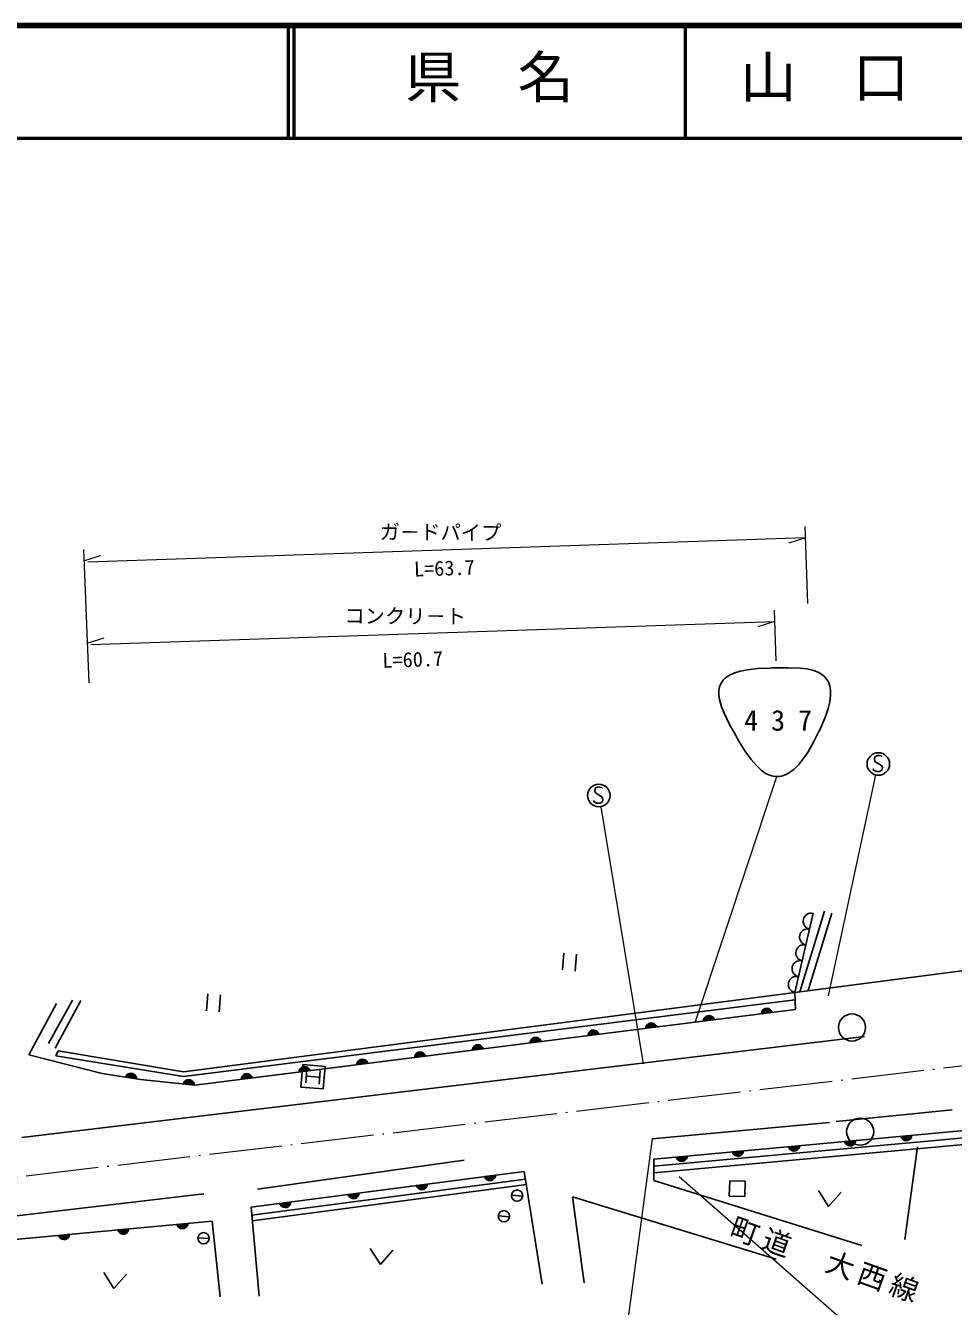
# Model space of a CAD drawing. Units: millimetres, scale not verified. Extents: x 40000 to 680000, y 20000 to 380000.
# Drawn here: x 274454 to 356812, y 266326 to 380000 of the extents above; entities that cross this region are included whole.
import ezdxf
from ezdxf.enums import TextEntityAlignment as Align

# ---------------------------------------------------------------- set-up
doc = ezdxf.new("R2010")
doc.units = ezdxf.units.MM
doc.header["$LTSCALE"] = 1000
doc.linetypes.add('USER1', pattern=[8.199999, 6.452459, -0.806557, 0.134426, -0.806557])
for name, color, linetype, lineweight in [('M-BGD', 7, 'Continuous', 25), ('M-BGD-EXST', 7, 'Continuous', 25), ('M-BMK', 2, 'Continuous', 13), ('M-BMK-OTRS', 5, 'Continuous', 25), ('M-STR-HTXT', 7, 'Continuous', 13), ('M-STR-STR3', 7, 'Continuous', 25), ('M-STR-STRC', 7, 'Continuous', 25), ('M-TTL', 2, 'Continuous', 140), ('M-TTL-LINE', 7, 'Continuous', 50)]:
    doc.layers.add(name, color=color, linetype=linetype, lineweight=lineweight)
doc.layers.add('M-BMK-HTXT', color=7, linetype='Continuous')
doc.layers.add('M-TTL-TXT', color=7, linetype='Continuous')
doc.styles.add('ＭＳ ゴシック', font='')
doc.styles.get('ＭＳ ゴシック').set_extended_font_data('MS Gothic')

msp = doc.modelspace()

# ---------------------------------------------------------------- linework, layer by layer
at = {"layer": 'M-BGD'}
for p, q in [((343169, 294254), (345378, 301412)), ((346011, 301230), (343932, 294353)), ((322229, 297677), (322106, 296182)), ((323242, 296088), (323365, 297583)), ((276477, 289658), (278613, 293509)), ((279371, 293463), (277066, 289246)), ((290629, 294066), (290506, 292571)), ((291642, 292477), (291765, 293972)), ((277208, 293217), (274755, 288665)), ((353632, 280501), (352496, 272269)), ((330218, 277504), (330214, 279384)), ((318719, 278310), (320310, 268294)), ((348676, 271720), (330218, 277504)), ((336965, 277456), (336916, 276114)), ((338336, 277426), (336965, 277456)), ((338288, 276084), (338336, 277426)), ((344840, 276624), (345736, 275193)), ((345736, 275193), (346835, 276474)), ((295173, 267235), (294477, 275121)), ((317582, 276194), (318580, 276119)), ((324049, 268418), (323015, 276043)), ((323015, 276043), (341077, 270507)), ((336916, 276114), (338288, 276084)), ((316418, 274363), (317415, 274288)), ((291007, 273885), (291738, 267178)), ((289757, 272412), (290754, 272337)), ((305054, 271466), (305949, 270034)), ((305949, 270034), (307048, 271316)), ((281401, 269342), (282297, 267911)), ((282297, 267911), (283396, 269192))]:
    msp.add_line(p, q, dxfattribs=at)
for centre in [(318081, 276156), (316916, 274326), (290255, 272375)]:
    msp.add_circle(centre, 500, dxfattribs=at)
at = {"layer": 'M-BGD-EXST'}
for centre in [(347810, 291079), (348536, 281837)]:
    msp.add_circle(centre, 1200, dxfattribs=at)
at = {"layer": 'M-BMK', "linetype": 'USER1'}
msp.add_line((362341, 288208), (264014, 276655), dxfattribs=at)
at = {"layer": 'M-BMK-OTRS'}
for p, q in [((288463, 287154), (376112, 298529)), ((277133, 288556), (277345, 289007)), ((277345, 289007), (288463, 287154)), ((330217, 278184), (385172, 283181)), ((294579, 273929), (318906, 277130))]:
    msp.add_line(p, q, dxfattribs=at)
at = {"layer": 'M-STR-HTXT'}
for p, q in [((343884, 328720), (343653, 335532)), ((343687, 334532), (279992, 332379)), ((343687, 334532), (342202, 334062)), ((279589, 333489), (280076, 321669)), ((279630, 332489), (281112, 332971)), ((340902, 328118), (341055, 323607)), ((280240, 325067), (340936, 327119)), ((340936, 327119), (339451, 326649)), ((279931, 325180), (281413, 325661)), ((333882, 291510), (341130, 313351)), ((345737, 293892), (349941, 313489)), ((325502, 310677), (329266, 287840)), ((330072, 281192), (327256, 260147)), ((346737, 265315), (332461, 277834))]:
    msp.add_line(p, q, dxfattribs=at)
at = {"layer": 'M-STR-STR3'}
for p, q in [((342724, 294196), (344360, 301211)), ((288465, 286737), (342761, 293520)), ((342806, 292681), (342724, 294196)), ((289470, 285971), (342806, 292681)), ((340737, 292421), (339745, 292296)), ((339745, 292296), (339770, 292420)), ((339770, 292420), (339817, 292527)), ((340690, 292476), (339777, 292361)), ((339790, 292423), (340663, 292533)), ((340635, 292590), (339802, 292485)), ((339817, 292527), (339904, 292639)), ((339854, 292552), (340568, 292642)), ((339904, 292639), (339995, 292711)), ((340501, 292694), (339906, 292619)), ((339995, 292711), (340109, 292766)), ((339998, 292691), (340395, 292741)), ((340109, 292766), (340268, 292786)), ((340268, 292786), (340392, 292761)), ((340392, 292761), (340499, 292714)), ((340499, 292714), (340611, 292627)), ((340611, 292627), (340683, 292535)), ((340683, 292535), (340737, 292421)), ((330479, 291131), (329487, 291006)), ((329487, 291006), (329512, 291130)), ((329512, 291130), (329559, 291236)), ((330432, 291185), (329519, 291070)), ((329531, 291132), (330404, 291242)), ((330377, 291299), (329544, 291194)), ((329559, 291236), (329645, 291348)), ((329596, 291261), (330310, 291351)), ((329645, 291348), (329737, 291420)), ((330243, 291403), (329648, 291328)), ((329737, 291420), (329851, 291475)), ((329740, 291400), (330136, 291450)), ((329851, 291475), (330010, 291495)), ((330010, 291495), (330134, 291470)), ((330134, 291470), (330241, 291423)), ((330241, 291423), (330352, 291336)), ((330352, 291336), (330424, 291245)), ((330424, 291245), (330479, 291131)), ((335608, 291776), (334616, 291651)), ((334616, 291651), (334641, 291775)), ((334641, 291775), (334688, 291882)), ((335561, 291830), (334648, 291716)), ((334661, 291778), (335534, 291888)), ((335506, 291944), (334673, 291840)), ((334688, 291882), (334775, 291994)), ((334725, 291907), (335439, 291997)), ((334775, 291994), (334866, 292066)), ((335372, 292049), (334777, 291974)), ((334866, 292066), (334980, 292120)), ((334869, 292046), (335266, 292096)), ((334980, 292120), (335139, 292140)), ((335139, 292140), (335263, 292116)), ((335263, 292116), (335370, 292068)), ((335370, 292068), (335481, 291982)), ((335481, 291982), (335554, 291890)), ((335554, 291890), (335608, 291776)), ((348926, 290279), (274132, 281313)), ((319253, 289839), (319300, 289946)), ((320174, 289894), (319261, 289779)), ((319273, 289842), (320146, 289951)), ((320119, 290008), (319286, 289904)), ((319300, 289946), (319387, 290058)), ((319338, 289971), (320052, 290061)), ((319387, 290058), (319479, 290129)), ((319985, 290112), (319390, 290038)), ((319479, 290129), (319593, 290184)), ((319481, 290110), (319878, 290160)), ((319593, 290184), (319752, 290204)), ((319752, 290204), (319876, 290179)), ((319876, 290179), (319982, 290132)), ((319982, 290132), (320094, 290046)), ((320094, 290046), (320166, 289954)), ((320166, 289954), (320221, 289840)), ((325350, 290485), (324358, 290360)), ((324358, 290360), (324383, 290484)), ((324383, 290484), (324429, 290591)), ((325303, 290540), (324390, 290425)), ((324402, 290487), (325275, 290597)), ((325248, 290654), (324415, 290549)), ((324429, 290591), (324516, 290703)), ((324467, 290616), (325181, 290706)), ((324516, 290703), (324608, 290775)), ((325114, 290758), (324519, 290683)), ((324608, 290775), (324722, 290830)), ((324611, 290755), (325007, 290805)), ((324722, 290830), (324881, 290850)), ((324881, 290850), (325005, 290825)), ((325005, 290825), (325112, 290778)), ((325112, 290778), (325223, 290691)), ((325223, 290691), (325295, 290599)), ((325295, 290599), (325350, 290485)), ((309042, 288655), (309129, 288767)), ((309079, 288680), (309794, 288770)), ((309129, 288767), (309221, 288839)), ((309727, 288822), (309131, 288747)), ((309221, 288839), (309335, 288894)), ((309223, 288819), (309620, 288869)), ((309335, 288894), (309494, 288913)), ((309494, 288913), (309618, 288889)), ((309618, 288889), (309724, 288842)), ((309724, 288842), (309836, 288755)), ((309836, 288755), (309908, 288663)), ((314100, 289070), (314124, 289194)), ((315092, 289194), (314100, 289070)), ((314124, 289194), (314171, 289300)), ((315045, 289249), (314132, 289134)), ((314144, 289196), (315017, 289306)), ((314990, 289363), (314157, 289258)), ((314171, 289300), (314258, 289412)), ((314209, 289325), (314923, 289415)), ((314258, 289412), (314350, 289484)), ((314856, 289467), (314260, 289392)), ((314350, 289484), (314464, 289539)), ((314352, 289464), (314749, 289514)), ((314464, 289539), (314623, 289559)), ((314623, 289559), (314747, 289534)), ((314747, 289534), (314853, 289487)), ((314853, 289487), (314965, 289400)), ((314965, 289400), (315037, 289309)), ((315037, 289309), (315092, 289194)), ((320221, 289840), (319229, 289715)), ((319229, 289715), (319253, 289839)), ((274755, 288665), (281260, 287005)), ((277133, 288556), (288465, 286737)), ((298962, 287548), (299077, 287603)), ((299077, 287603), (299235, 287623)), ((299235, 287623), (299359, 287598)), ((299359, 287598), (299466, 287551)), ((304834, 287904), (303841, 287779)), ((303841, 287779), (303866, 287903)), ((303866, 287903), (303913, 288010)), ((304786, 287958), (303873, 287844)), ((303886, 287905), (304759, 288015)), ((304732, 288072), (303898, 287968)), ((303913, 288010), (304000, 288121)), ((303950, 288035), (304665, 288124)), ((304000, 288121), (304092, 288193)), ((304598, 288177), (304002, 288102)), ((304092, 288193), (304206, 288248)), ((304094, 288174), (304491, 288223)), ((304206, 288248), (304364, 288268)), ((304364, 288268), (304488, 288243)), ((304488, 288243), (304595, 288196)), ((304595, 288196), (304707, 288110)), ((304707, 288110), (304779, 288018)), ((304779, 288018), (304834, 287904)), ((309963, 288549), (308970, 288424)), ((308970, 288424), (308995, 288548)), ((308995, 288548), (309042, 288655)), ((309915, 288604), (309003, 288489)), ((309015, 288551), (309888, 288661)), ((309861, 288718), (309027, 288613)), ((309908, 288663), (309963, 288549)), ((281260, 287005), (284653, 286461)), ((283318, 286675), (283377, 286787)), ((284306, 286516), (283318, 286675)), ((284276, 286582), (283367, 286728)), ((283377, 286787), (283452, 286876)), ((283397, 286784), (284266, 286644)), ((284255, 286707), (283426, 286840)), ((283452, 286876), (283567, 286959)), ((283495, 286890), (284206, 286776)), ((284156, 286844), (283563, 286940)), ((283567, 286959), (283675, 287003)), ((283672, 286983), (284067, 286920)), ((283675, 287003), (283800, 287023)), ((283800, 287023), (283958, 286998)), ((283958, 286998), (284070, 286939)), ((284070, 286939), (284159, 286864)), ((284159, 286864), (284242, 286750)), ((284242, 286750), (284285, 286641)), ((284285, 286641), (284306, 286516)), ((284653, 286461), (289470, 285971)), ((294575, 286613), (293583, 286488)), ((293583, 286488), (293608, 286612)), ((293608, 286612), (293655, 286719)), ((294528, 286668), (293615, 286553)), ((293628, 286615), (294501, 286725)), ((294474, 286782), (293640, 286677)), ((293655, 286719), (293742, 286831)), ((293692, 286744), (294406, 286834)), ((293742, 286831), (293833, 286903)), ((294339, 286886), (293744, 286811)), ((293833, 286903), (293947, 286957)), ((293836, 286883), (294233, 286933)), ((293947, 286957), (294106, 286977)), ((294106, 286977), (294230, 286953)), ((294230, 286953), (294337, 286906)), ((294337, 286906), (294449, 286819)), ((294449, 286819), (294521, 286727)), ((294521, 286727), (294575, 286613)), ((299704, 287259), (298712, 287134)), ((298712, 287134), (298737, 287258)), ((298737, 287258), (298784, 287364)), ((299657, 287313), (298744, 287198)), ((298757, 287260), (299630, 287370)), ((299603, 287427), (298769, 287322)), ((298784, 287364), (298871, 287476)), ((298821, 287389), (299536, 287479)), ((298871, 287476), (298962, 287548)), ((299469, 287531), (298873, 287456)), ((298965, 287528), (299362, 287578)), ((299466, 287551), (299578, 287464)), ((299578, 287464), (299650, 287373)), ((299650, 287373), (299704, 287259)), ((288451, 286074), (288503, 286190)), ((289446, 285973), (288451, 286074)), ((289412, 286037), (288497, 286130)), ((288503, 286190), (288573, 286283)), ((288523, 286188), (289399, 286099)), ((289385, 286160), (288549, 286245)), ((288573, 286283), (288683, 286373)), ((288615, 286299), (289331, 286226)), ((289278, 286292), (288681, 286353)), ((288683, 286373), (288788, 286422)), ((288786, 286402), (289184, 286362)), ((288788, 286422), (288912, 286450)), ((288912, 286450), (289071, 286434)), ((289071, 286434), (289186, 286382)), ((289186, 286382), (289279, 286312)), ((289279, 286312), (289369, 286202)), ((289369, 286202), (289418, 286097)), ((289418, 286097), (289446, 285973)), ((330214, 279384), (385012, 284450)), ((385099, 283761), (330215, 278783)), ((346404, 282741), (356691, 283757)), ((330072, 281192), (345801, 282651)), ((347152, 280950), (348148, 281042)), ((347203, 280834), (347152, 280950)), ((347197, 280894), (348113, 280978)), ((347272, 280740), (347203, 280834)), ((348099, 280917), (347223, 280836)), ((347248, 280778), (348084, 280855)), ((348030, 280790), (347313, 280724)), ((348068, 280814), (347978, 280705)), ((348119, 280919), (348068, 280814)), ((348148, 281042), (348119, 280919)), ((352134, 281410), (353129, 281502)), ((352184, 281295), (352134, 281410)), ((352179, 281354), (353095, 281439)), ((352253, 281201), (352184, 281295)), ((353081, 281377), (352204, 281296)), ((352230, 281239), (353066, 281316)), ((352362, 281110), (352253, 281201)), ((353012, 281250), (352295, 281184)), ((352360, 281130), (352958, 281185)), ((352467, 281060), (352362, 281110)), ((352864, 281116), (352465, 281079)), ((352590, 281031), (352467, 281060)), ((352750, 281046), (352590, 281031)), ((352866, 281096), (352750, 281046)), ((352960, 281165), (352866, 281096)), ((353050, 281274), (352960, 281165)), ((353101, 281379), (353050, 281274)), ((353129, 281502), (353101, 281379)), ((332207, 279568), (333203, 279660)), ((333203, 279660), (333174, 279537)), ((337189, 280029), (338184, 280121)), ((337239, 279913), (337189, 280029)), ((337234, 279973), (338150, 280057)), ((337308, 279819), (337239, 279913)), ((338135, 279996), (337259, 279915)), ((337285, 279857), (338121, 279934)), ((337417, 279728), (337308, 279819)), ((338067, 279869), (337350, 279803)), ((337415, 279748), (338013, 279804)), ((337522, 279678), (337417, 279728)), ((337919, 279735), (337520, 279698)), ((337645, 279649), (337522, 279678)), ((337805, 279664), (337645, 279649)), ((337920, 279715), (337805, 279664)), ((338014, 279784), (337920, 279715)), ((338105, 279893), (338014, 279784)), ((338155, 279998), (338105, 279893)), ((338184, 280121), (338155, 279998)), ((342170, 280489), (343166, 280581)), ((342221, 280373), (342170, 280489)), ((342215, 280433), (343132, 280518)), ((342290, 280279), (342221, 280373)), ((343117, 280456), (342241, 280375)), ((342266, 280317), (343103, 280395)), ((342399, 280189), (342290, 280279)), ((343049, 280329), (342332, 280263)), ((342397, 280209), (342994, 280264)), ((342504, 280138), (342399, 280189)), ((342900, 280195), (342502, 280158)), ((342627, 280110), (342504, 280138)), ((342786, 280125), (342627, 280110)), ((342902, 280175), (342786, 280125)), ((342996, 280244), (342902, 280175)), ((343087, 280353), (342996, 280244)), ((343137, 280458), (343087, 280353)), ((343166, 280581), (343137, 280458)), ((347381, 280650), (347272, 280740)), ((347379, 280669), (347976, 280725)), ((347486, 280599), (347381, 280650)), ((347882, 280656), (347484, 280619)), ((347609, 280570), (347486, 280599)), ((347768, 280585), (347609, 280570)), ((347884, 280636), (347768, 280585)), ((347978, 280705), (347884, 280636)), ((295032, 276722), (313374, 279292)), ((332258, 279452), (332207, 279568)), ((332252, 279512), (333168, 279597)), ((332327, 279358), (332258, 279452)), ((333154, 279535), (332278, 279454)), ((332303, 279396), (333139, 279474)), ((332435, 279268), (332327, 279358)), ((333085, 279408), (332368, 279342)), ((332433, 279288), (333031, 279343)), ((332541, 279217), (332435, 279268)), ((332937, 279274), (332539, 279237)), ((332664, 279189), (332541, 279217)), ((332823, 279203), (332664, 279189)), ((332939, 279254), (332823, 279203)), ((333033, 279323), (332939, 279254)), ((333123, 279432), (333033, 279323)), ((333174, 279537), (333123, 279432)), ((294477, 275121), (318719, 278310)), ((294540, 274408), (318831, 277603)), ((315193, 277846), (316184, 277976)), ((315248, 277732), (315193, 277846)), ((315240, 277792), (316153, 277912)), ((315321, 277641), (315248, 277732)), ((316141, 277850), (315268, 277735)), ((315296, 277678), (316129, 277787)), ((315433, 277555), (315321, 277641)), ((316077, 277720), (315363, 277626)), ((315430, 277575), (316025, 277653)), ((315540, 277508), (315433, 277555)), ((315934, 277580), (315537, 277528)), ((315664, 277484), (315540, 277508)), ((315823, 277505), (315664, 277484)), ((315936, 277560), (315823, 277505)), ((316028, 277633), (315936, 277560)), ((316114, 277745), (316028, 277633)), ((316160, 277852), (316114, 277745)), ((316184, 277976), (316160, 277852)), ((270315, 273959), (290272, 276305)), ((303072, 276252), (304064, 276382)), ((303128, 276138), (303072, 276252)), ((303120, 276197), (304032, 276317)), ((304020, 276255), (303147, 276140)), ((304040, 276258), (303993, 276151)), ((304064, 276382), (304040, 276258)), ((309132, 277049), (310124, 277179)), ((309188, 276935), (309132, 277049)), ((309180, 276994), (310092, 277114)), ((309260, 276844), (309188, 276935)), ((310080, 277052), (309208, 276938)), ((309235, 276881), (310068, 276990)), ((309373, 276758), (309260, 276844)), ((310017, 276923), (309303, 276829)), ((309370, 276777), (309965, 276856)), ((309479, 276711), (309373, 276758)), ((309874, 276783), (309477, 276731)), ((309604, 276687), (309479, 276711)), ((309762, 276708), (309604, 276687)), ((309876, 276763), (309762, 276708)), ((309967, 276836), (309876, 276763)), ((310054, 276948), (309967, 276836)), ((310100, 277055), (310054, 276948)), ((310124, 277179), (310100, 277055)), ((297012, 275454), (298003, 275585)), ((297067, 275341), (297012, 275454)), ((297059, 275400), (297971, 275520)), ((297140, 275249), (297067, 275341)), ((297959, 275458), (297087, 275343)), ((297115, 275286), (297947, 275396)), ((297252, 275163), (297140, 275249)), ((297896, 275329), (297182, 275235)), ((297249, 275183), (297844, 275261)), ((297359, 275117), (297252, 275163)), ((297753, 275189), (297356, 275137)), ((297483, 275093), (297359, 275117)), ((297642, 275114), (297483, 275093)), ((297755, 275169), (297642, 275114)), ((297847, 275242), (297755, 275169)), ((297933, 275354), (297847, 275242)), ((297979, 275461), (297933, 275354)), ((298003, 275585), (297979, 275461)), ((303200, 276047), (303128, 276138)), ((303175, 276084), (304008, 276193)), ((303312, 275960), (303200, 276047)), ((303956, 276126), (303242, 276032)), ((303310, 275980), (303904, 276059)), ((303419, 275914), (303312, 275960)), ((303813, 275986), (303417, 275934)), ((303543, 275890), (303419, 275914)), ((303702, 275911), (303543, 275890)), ((303816, 275966), (303702, 275911)), ((303907, 276039), (303816, 275966)), ((303993, 276151), (303907, 276039)), ((269995, 271951), (291007, 273885)), ((282629, 273114), (283625, 273206)), ((282680, 272998), (282629, 273114)), ((282675, 273058), (283591, 273142)), ((282749, 272904), (282680, 272998)), ((283576, 273081), (282700, 273000)), ((282726, 272942), (283562, 273019)), ((282858, 272814), (282749, 272904)), ((283508, 272954), (282791, 272888)), ((282856, 272834), (283454, 272888)), ((283359, 272820), (282961, 272783)), ((283455, 272869), (283361, 272800)), ((283546, 272977), (283455, 272869)), ((283596, 273082), (283546, 272977)), ((283625, 273206), (283596, 273082)), ((287882, 273597), (288878, 273689)), ((287933, 273482), (287882, 273597)), ((287928, 273541), (288844, 273626)), ((288002, 273388), (287933, 273482)), ((288829, 273564), (287953, 273483)), ((287979, 273426), (288815, 273503)), ((288111, 273297), (288002, 273388)), ((288761, 273437), (288044, 273371)), ((288109, 273317), (288706, 273372)), ((288216, 273247), (288111, 273297)), ((288612, 273303), (288214, 273266)), ((288339, 273218), (288216, 273247)), ((288498, 273232), (288339, 273218)), ((288614, 273283), (288498, 273232)), ((288708, 273352), (288614, 273283)), ((288799, 273461), (288708, 273352)), ((288849, 273566), (288799, 273461)), ((288878, 273689), (288849, 273566)), ((277376, 272630), (278372, 272722)), ((277427, 272515), (277376, 272630)), ((277422, 272574), (278338, 272659)), ((277496, 272420), (277427, 272515)), ((278323, 272597), (277447, 272516)), ((277473, 272458), (278309, 272535)), ((277605, 272330), (277496, 272420)), ((278255, 272470), (277538, 272404)), ((277603, 272350), (278201, 272405)), ((277710, 272279), (277605, 272330)), ((278107, 272336), (277708, 272299)), ((277833, 272251), (277710, 272279)), ((277993, 272265), (277833, 272251)), ((278108, 272316), (277993, 272265)), ((278202, 272385), (278108, 272316)), ((278293, 272494), (278202, 272385)), ((278344, 272599), (278293, 272494)), ((278372, 272722), (278344, 272599)), ((282963, 272763), (282858, 272814)), ((283086, 272734), (282963, 272763)), ((283246, 272749), (283086, 272734)), ((283361, 272800), (283246, 272749))]:
    msp.add_line(p, q, dxfattribs=at)
for centre in [(344196, 300509), (343869, 299106), (343542, 297703), (343215, 296300), (342888, 294898)]:
    msp.add_arc(centre, 720, 76.87564, 256.87564, dxfattribs=at)
at = {"layer": 'M-STR-STRC'}
for p, q in [((338528, 322828), (339448, 322929)), ((339448, 322929), (340547, 322982)), ((340547, 322982), (340796, 322987)), ((340796, 322987), (341045, 322992)), ((341045, 322992), (342169, 323014)), ((342169, 323014), (343229, 322972)), ((343229, 322972), (343814, 322899)), ((343814, 322899), (344428, 322756)), ((336197, 321640), (336364, 321896)), ((336364, 321896), (336583, 322117)), ((336583, 322117), (336925, 322348)), ((336925, 322348), (337333, 322534)), ((337333, 322534), (337897, 322706)), ((337897, 322706), (338528, 322828)), ((344428, 322756), (344813, 322608)), ((344813, 322608), (345146, 322416)), ((345146, 322416), (345371, 322227)), ((345371, 322227), (345555, 322005)), ((345555, 322005), (345713, 321750)), ((345713, 321750), (345843, 321389)), ((335994, 320611), (336000, 321010)), ((336052, 320183), (335994, 320611)), ((336000, 321010), (336056, 321305)), ((336056, 321305), (336197, 321640)), ((345843, 321389), (345906, 320988)), ((345906, 320988), (345907, 320553)), ((336228, 319543), (336052, 320183)), ((336452, 318965), (336228, 319543)), ((345834, 319991), (345692, 319396)), ((345907, 320553), (345834, 319991)), ((336940, 317963), (336452, 318965)), ((345452, 318673), (345099, 317826)), ((345692, 319396), (345452, 318673)), ((337459, 317046), (336940, 317963)), ((344848, 317296), (344430, 316456)), ((345001, 317614), (344848, 317296)), ((345099, 317826), (345001, 317614)), ((337650, 316709), (337459, 317046)), ((337778, 316487), (337650, 316709)), ((338309, 315631), (337778, 316487)), ((344430, 316456), (343908, 315552)), ((338863, 314855), (338309, 315631)), ((343489, 314938), (343049, 314399)), ((343908, 315552), (343489, 314938)), ((349835, 315109), (349794, 314869)), ((350076, 315227), (349835, 315109)), ((350236, 315226), (350076, 315227)), ((350396, 315185), (350236, 315226)), ((350476, 315104), (350396, 315185)), ((339293, 314350), (338863, 314855)), ((339735, 313930), (339293, 314350)), ((340113, 313657), (339735, 313930)), ((342668, 314020), (342276, 313716)), ((343049, 314399), (342668, 314020)), ((349747, 313910), (349668, 314030)), ((349986, 313788), (349747, 313910)), ((349794, 314869), (349872, 314669)), ((349872, 314669), (350430, 314344)), ((350266, 313786), (349986, 313788)), ((350467, 313904), (350266, 313786)), ((350430, 314344), (350508, 314144)), ((350508, 314144), (350467, 313904)), ((340498, 313465), (340113, 313657)), ((340812, 313377), (340498, 313465)), ((341130, 313351), (340812, 313377)), ((341381, 313362), (341130, 313351)), ((341546, 313390), (341381, 313362)), ((341955, 313533), (341546, 313390)), ((342276, 313716), (341955, 313533)), ((325024, 312306), (324983, 312066)), ((324983, 312066), (325061, 311865)), ((325265, 312424), (325024, 312306)), ((325061, 311865), (325619, 311541)), ((325425, 312423), (325265, 312424)), ((325585, 312382), (325425, 312423)), ((325664, 312301), (325585, 312382)), ((325619, 311541), (325697, 311341)), ((324936, 311106), (324856, 311227)), ((325175, 310985), (324936, 311106)), ((325455, 310982), (325175, 310985)), ((325655, 311101), (325455, 310982)), ((325697, 311341), (325655, 311101)), ((298889, 285794), (299054, 287787)), ((299054, 287787), (301047, 287622)), ((301047, 287622), (300882, 285629)), ((299420, 287355), (299321, 286159)), ((299370, 286757), (300566, 286659)), ((300616, 287257), (300517, 286061)), ((300882, 285629), (298889, 285794))]:
    msp.add_line(p, q, dxfattribs=at)
for centre in [(350151, 314467), (325340, 311663)]:
    msp.add_circle(centre, 1000, dxfattribs=at)
at = {"layer": 'M-TTL'}
msp.add_line((680000, 380000), (40000, 380000), dxfattribs=at)
at = {"layer": 'M-TTL-LINE'}
for p, q in [((297750, 380000), (297750, 370000)), ((298250, 380000), (298250, 370000)), ((333000, 380000), (333000, 370000)), ((40000, 370000), (680000, 370000))]:
    msp.add_line(p, q, dxfattribs=at)

# ---------------------------------------------------------------- texts
at = {"layer": 'M-BMK-HTXT', "insert": (336754, 272368), "char_height": 1833, "attachment_point": 7, "rotation": 340.4, "style": 'ＭＳ ゴシック'}
msp.add_mtext('\\T1.2;町道\u3000大西線', dxfattribs=at)
at = {"layer": 'M-STR-HTXT', "style": 'ＭＳ ゴシック'}
for s, rotation, p in [('ガ－ドパイプ', 359.6, (305874, 334015)), ('L=63.7', 2, (308966, 330698)), ('コンクリ－ト', 359.6, (302746, 326575)), ('L=60.7', 2, (306163, 322593))]:
    msp.add_text(s, height=1320, rotation=rotation, dxfattribs=at).set_placement(p, align=Align.BOTTOM_LEFT)
at = {"layer": 'M-STR-STRC', "insert": (338232, 317392), "char_height": 1833, "attachment_point": 7, "style": 'ＭＳ ゴシック'}
msp.add_mtext('\\T1.92;437', dxfattribs=at)
at = {"layer": 'M-TTL-TXT', "style": 'ＭＳ ゴシック'}
for s, p in [('県\u3000名', (308125, 372500)), ('山\u3000口\u3000県', (337875, 372500))]:
    msp.add_text(s, height=3666, dxfattribs=at).set_placement(p, align=Align.BOTTOM_LEFT)

doc.saveas('drawing.dxf')
